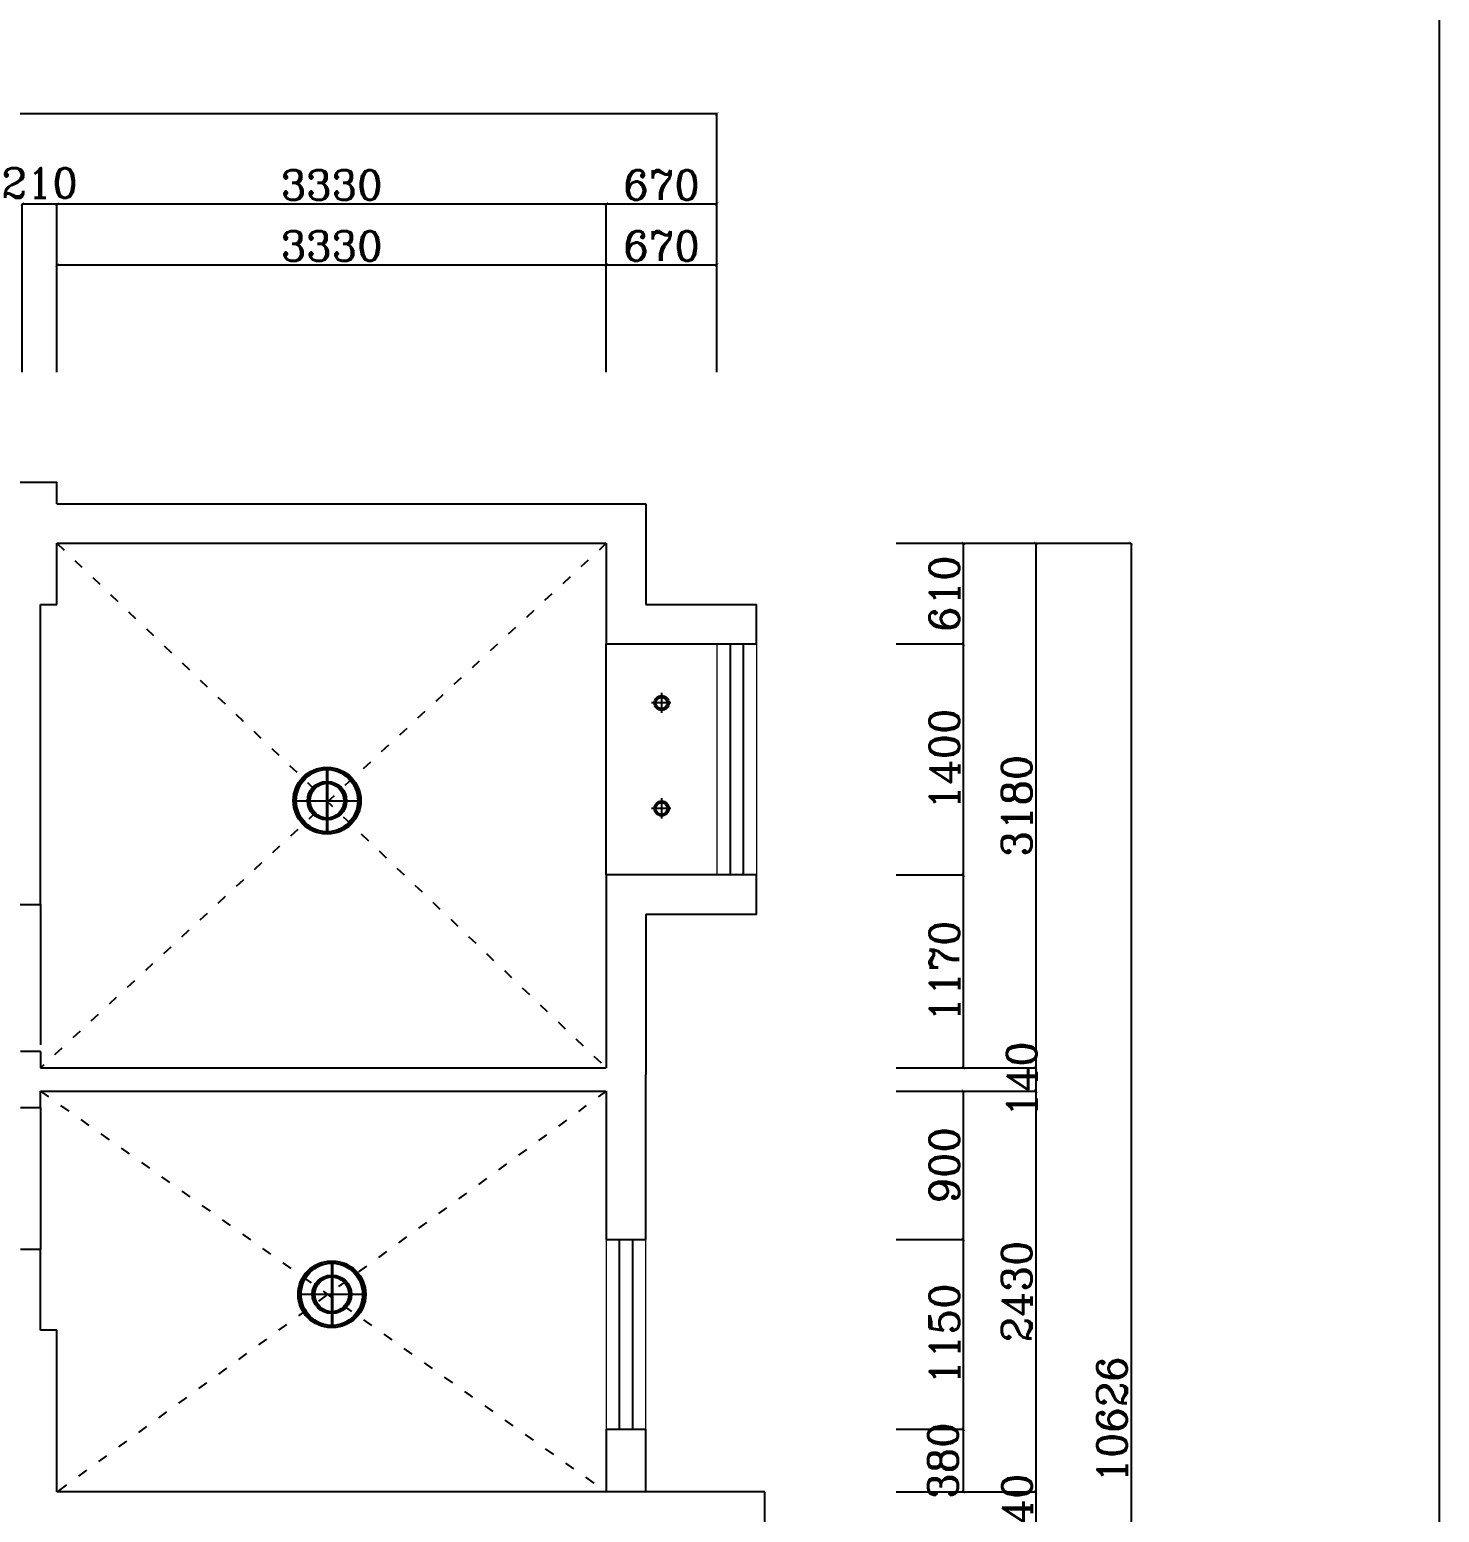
# Model space of a CAD drawing. Header units: millimetres. Extents: x 450898 to 533685, y -921830 to -458543.
# Drawn here: x 462807 to 471351, y -904394 to -895407 of the extents above; entities that cross this region are included whole.
import ezdxf

# ---------------------------------------------------------------- set-up
doc = ezdxf.new("R2010")
doc.units = ezdxf.units.MM
doc.header["$MEASUREMENT"] = 0
doc.header["$PDMODE"] = 3
doc.linetypes.add('ACAD_ISO03W100', pattern=[30, 12, -18])
doc.layers.get('0').update_dxf_attribs({"linetype": 'CONTINUOUS'})
doc.layers.get('DEFPOINTS').update_dxf_attribs({"linetype": 'CONTINUOUS'})
for name, color, linetype in [('4', 4, 'CONTINUOUS'), ('8', 8, 'CONTINUOUS'), ('TOP', 7, 'CONTINUOUS'), ('txt', 7, 'CONTINUOUS'), ('墙线', 5, 'CONTINUOUS'), ('家具', 7, 'CONTINUOUS'), ('辅助线', 8, 'CONTINUOUS')]:
    doc.layers.add(name, color=color, linetype=linetype)
doc.layers.add('门窗', color=4, linetype='CONTINUOUS', lineweight=13)
doc.layers.add('（2）0.25线', color=7, linetype='CONTINUOUS', lineweight=25)
doc.styles.get("Standard").update_dxf_attribs({"font": 'complex.shx', "bigfont": 'hzxy.shx'})
doc.dimstyles.new('LMDIM40', dxfattribs={"dimtxt": 80, "dimasz": 20, "dimexe": 0, "dimexo": 0, "dimgap": 25, "dimtad": 1, "dimdec": 0, "dimzin": 0, "dimdsep": 46, "dimtxsty": 'Standard', "dimblk1": 'DOT', "dimblk2": 'DOT', "dimsah": 1, "dimcen": 0, "dimclrd": 2, "dimclre": 2, "dimclrt": 2, "dimadec": 0, "dimazin": 0, "dimtfac": 1, "dimtdec": 0, "dimtmove": 2, "dimatfit": 3, "dimldrblk": 'DOT', "dimfxl": 0, "dimtolj": 1, "dimtzin": 0, "dimarcsym": 0})

# ---------------------------------------------------------------- blocks, each defined once
blk = doc.blocks.new('_ArchTick')
at = {"color": 0, "linetype": 'ByBlock', "const_width": 0.15}
blk.add_lwpolyline([(-0.5, -0.5), (0.5, 0.5)], dxfattribs=at)
blk = doc.blocks.new('*D602')
at = {"layer": 'DEFPOINTS', "color": 0}
for p in [(466302.1, -896833.2), (462972.1, -897483), (466302.1, -897483)]:
    blk.add_point(p, dxfattribs=at)
at = {"layer": '门窗', "color": 2, "lineweight": -2}
for p, q in [((462972.1, -897483), (462972.1, -896833.2)), ((462972.1, -896833.2), (466302.1, -896833.2)), ((466302.1, -897483), (466302.1, -896833.2))]:
    blk.add_line(p, q, dxfattribs=at)
at = {"layer": '门窗', "color": 2, "lineweight": -2, "xscale": 20, "yscale": 20, "zscale": 20, "rotation": 180}
blk.add_blockref('_ArchTick', (462972.1, -896833.2), dxfattribs=at)
at = {"layer": '门窗', "color": 2, "lineweight": -2, "xscale": 20, "yscale": 20, "zscale": 20}
blk.add_blockref('_ArchTick', (466302.1, -896833.2), dxfattribs=at)
at = {"layer": '门窗', "color": 2, "insert": (464637.1, -896718.2), "char_height": 180, "attachment_point": 5}
blk.add_mtext('\\A1;3330', dxfattribs=at)
blk = doc.blocks.new('_DOT')
at = {"color": 0, "linetype": 'ByBlock'}
blk.add_line((-0.5, 0), (-1, 0), dxfattribs=at)
at = {"color": 0, "linetype": 'ByBlock', "const_width": 0.5}
blk.add_lwpolyline([(-0.25, 0, 1), (0.25, 0, 1)], format="xyb", close=True, dxfattribs=at)
blk = doc.blocks.new('DOT')
at = {"color": 0, "linetype": 'ByBlock'}
blk.add_line((-0.35, 0), (-1, 0), dxfattribs=at)
at = {"color": 0, "linetype": 'ByBlock', "const_width": 0.35}
blk.add_lwpolyline([(-0.175, 0, 1), (0.175, 0, 1)], format="xyb", close=True, dxfattribs=at)
blk = doc.blocks.new('*D603')
at = {"layer": 'DEFPOINTS', "color": 0}
for p in [(466972.1, -896833.2), (466302.1, -897483), (466972.1, -897483)]:
    blk.add_point(p, dxfattribs=at)
at = {"layer": '门窗', "color": 2, "lineweight": -2}
for p, q in [((466302.1, -897483), (466302.1, -896833.2)), ((466302.1, -896833.2), (466972.1, -896833.2)), ((466972.1, -897483), (466972.1, -896833.2))]:
    blk.add_line(p, q, dxfattribs=at)
at = {"layer": '门窗', "color": 2, "lineweight": -2, "xscale": 20, "yscale": 20, "zscale": 20, "rotation": 180}
blk.add_blockref('_ArchTick', (466302.1, -896833.2), dxfattribs=at)
at = {"layer": '门窗', "color": 2, "lineweight": -2, "xscale": 20, "yscale": 20, "zscale": 20}
blk.add_blockref('_ArchTick', (466972.1, -896833.2), dxfattribs=at)
at = {"layer": '门窗', "color": 2, "insert": (466637.1, -896718.2), "char_height": 180, "attachment_point": 5}
blk.add_mtext('\\A1;670', dxfattribs=at)
blk = doc.blocks.new('*D610')
at = {"layer": 'DEFPOINTS', "color": 0}
for p in [(462972.1, -896463.7), (462762.1, -897483), (462972.1, -897483)]:
    blk.add_point(p, dxfattribs=at)
at = {"layer": '门窗', "color": 2, "lineweight": -2}
for p, q in [((462762.1, -897483), (462762.1, -896463.7)), ((462762.1, -896463.7), (462972.1, -896463.7)), ((462972.1, -897483), (462972.1, -896463.7))]:
    blk.add_line(p, q, dxfattribs=at)
at = {"layer": '门窗', "color": 2, "lineweight": -2, "xscale": 20, "yscale": 20, "zscale": 20, "rotation": 180}
blk.add_blockref('_ArchTick', (462762.1, -896463.7), dxfattribs=at)
at = {"layer": '门窗', "color": 2, "lineweight": -2, "xscale": 20, "yscale": 20, "zscale": 20}
blk.add_blockref('_ArchTick', (462972.1, -896463.7), dxfattribs=at)
at = {"layer": '门窗', "color": 2, "insert": (462867.1, -896336.2), "char_height": 180, "attachment_point": 5}
blk.add_mtext('\\A1;210', dxfattribs=at)
blk = doc.blocks.new('*D611')
at = {"layer": 'DEFPOINTS', "color": 0}
for p in [(466302.1, -896463.7), (462972.1, -897483), (466302.1, -897483)]:
    blk.add_point(p, dxfattribs=at)
at = {"layer": '门窗', "color": 2, "lineweight": -2}
for p, q in [((462972.1, -897483), (462972.1, -896463.7)), ((462972.1, -896463.7), (466302.1, -896463.7)), ((466302.1, -897483), (466302.1, -896463.7))]:
    blk.add_line(p, q, dxfattribs=at)
at = {"layer": '门窗', "color": 2, "lineweight": -2, "xscale": 20, "yscale": 20, "zscale": 20, "rotation": 180}
blk.add_blockref('_ArchTick', (462972.1, -896463.7), dxfattribs=at)
at = {"layer": '门窗', "color": 2, "lineweight": -2, "xscale": 20, "yscale": 20, "zscale": 20}
blk.add_blockref('_ArchTick', (466302.1, -896463.7), dxfattribs=at)
at = {"layer": '门窗', "color": 2, "insert": (464637.1, -896348.7), "char_height": 180, "attachment_point": 5}
blk.add_mtext('\\A1;3330', dxfattribs=at)
blk = doc.blocks.new('*D612')
at = {"layer": 'DEFPOINTS', "color": 0}
for p in [(466972.1, -896463.7), (466302.1, -897483), (466972.1, -897483)]:
    blk.add_point(p, dxfattribs=at)
at = {"layer": '门窗', "color": 2, "lineweight": -2}
for p, q in [((466302.1, -897483), (466302.1, -896463.7)), ((466302.1, -896463.7), (466972.1, -896463.7)), ((466972.1, -897483), (466972.1, -896463.7))]:
    blk.add_line(p, q, dxfattribs=at)
at = {"layer": '门窗', "color": 2, "lineweight": -2, "xscale": 20, "yscale": 20, "zscale": 20, "rotation": 180}
blk.add_blockref('_ArchTick', (466302.1, -896463.7), dxfattribs=at)
at = {"layer": '门窗', "color": 2, "lineweight": -2, "xscale": 20, "yscale": 20, "zscale": 20}
blk.add_blockref('_ArchTick', (466972.1, -896463.7), dxfattribs=at)
at = {"layer": '门窗', "color": 2, "insert": (466637.1, -896348.7), "char_height": 180, "attachment_point": 5}
blk.add_mtext('\\A1;670', dxfattribs=at)
blk = doc.blocks.new('*D613')
at = {"layer": 'DEFPOINTS', "color": 0}
for p in [(466972.1, -895916.3), (455322.1, -897483), (466972.1, -897483)]:
    blk.add_point(p, dxfattribs=at)
at = {"layer": '门窗', "color": 2, "lineweight": -2}
for p, q in [((455322.1, -897483), (455322.1, -895916.3)), ((455322.1, -895916.3), (466972.1, -895916.3)), ((466972.1, -897483), (466972.1, -895916.3))]:
    blk.add_line(p, q, dxfattribs=at)
at = {"layer": '门窗', "color": 2, "lineweight": -2, "xscale": 20, "yscale": 20, "zscale": 20, "rotation": 180}
blk.add_blockref('_ArchTick', (455322.1, -895916.3), dxfattribs=at)
at = {"layer": '门窗', "color": 2, "lineweight": -2, "xscale": 20, "yscale": 20, "zscale": 20}
blk.add_blockref('_ArchTick', (466972.1, -895916.3), dxfattribs=at)
at = {"layer": '门窗', "color": 2, "insert": (461147.1, -895801.3), "char_height": 180, "attachment_point": 5}
blk.add_mtext('\\A1;11650', dxfattribs=at)
blk = doc.blocks.new('*D618')
at = {"layer": 'DEFPOINTS', "color": 0}
for p in [(468057.9, -903890.7), (468466.5, -903890.7), (468057.9, -904270.7)]:
    blk.add_point(p, dxfattribs=at)
at = {"layer": '门窗', "color": 2, "lineweight": -2}
for p, q in [((468057.9, -903890.7), (468466.5, -903890.7)), ((468466.5, -904270.7), (468466.5, -903890.7)), ((468057.9, -904270.7), (468466.5, -904270.7))]:
    blk.add_line(p, q, dxfattribs=at)
at = {"layer": '门窗', "color": 2, "lineweight": -2, "xscale": 20, "yscale": 20, "zscale": 20}
for p, rotation in [((468466.5, -903890.7), 90), ((468466.5, -904270.7), 270)]:
    blk.add_blockref('_ArchTick', p, dxfattribs=dict(at, rotation=rotation))
at = {"layer": '门窗', "color": 2, "insert": (468342.5, -904080.7), "char_height": 180, "attachment_point": 5, "rotation": 90}
blk.add_mtext('\\A1;380', dxfattribs=at)
blk = doc.blocks.new('*D619')
at = {"layer": 'DEFPOINTS', "color": 0}
for p in [(468057.9, -902740.7), (468466.5, -902740.7), (468057.9, -903890.7)]:
    blk.add_point(p, dxfattribs=at)
at = {"layer": '门窗', "color": 2, "lineweight": -2}
for p, q in [((468057.9, -902740.7), (468466.5, -902740.7)), ((468466.5, -903890.7), (468466.5, -902740.7)), ((468057.9, -903890.7), (468466.5, -903890.7))]:
    blk.add_line(p, q, dxfattribs=at)
at = {"layer": '门窗', "color": 2, "lineweight": -2, "xscale": 20, "yscale": 20, "zscale": 20}
for p, rotation in [((468466.5, -902740.7), 90), ((468466.5, -903890.7), 270)]:
    blk.add_blockref('_ArchTick', p, dxfattribs=dict(at, rotation=rotation))
at = {"layer": '门窗', "color": 2, "insert": (468351.5, -903315.7), "char_height": 180, "attachment_point": 5, "rotation": 90}
blk.add_mtext('\\A1;1150', dxfattribs=at)
blk = doc.blocks.new('*D620')
at = {"layer": 'DEFPOINTS', "color": 0}
for p in [(468057.9, -901840.7), (468466.5, -901840.7), (468057.9, -902740.7)]:
    blk.add_point(p, dxfattribs=at)
at = {"layer": '门窗', "color": 2, "lineweight": -2}
for p, q in [((468057.9, -901840.7), (468466.5, -901840.7)), ((468466.5, -902740.7), (468466.5, -901840.7)), ((468057.9, -902740.7), (468466.5, -902740.7))]:
    blk.add_line(p, q, dxfattribs=at)
at = {"layer": '门窗', "color": 2, "lineweight": -2, "xscale": 20, "yscale": 20, "zscale": 20}
for p, rotation in [((468466.5, -901840.7), 90), ((468466.5, -902740.7), 270)]:
    blk.add_blockref('_ArchTick', p, dxfattribs=dict(at, rotation=rotation))
at = {"layer": '门窗', "color": 2, "insert": (468351.5, -902290.7), "char_height": 180, "attachment_point": 5, "rotation": 90}
blk.add_mtext('\\A1;900', dxfattribs=at)
blk = doc.blocks.new('*D621')
at = {"layer": 'DEFPOINTS', "color": 0}
for p in [(468057.9, -900530.7), (468466.5, -900530.7), (468057.9, -901700.7)]:
    blk.add_point(p, dxfattribs=at)
at = {"layer": '门窗', "color": 2, "lineweight": -2}
for p, q in [((468057.9, -900530.7), (468466.5, -900530.7)), ((468466.5, -901700.7), (468466.5, -900530.7)), ((468057.9, -901700.7), (468466.5, -901700.7))]:
    blk.add_line(p, q, dxfattribs=at)
at = {"layer": '门窗', "color": 2, "lineweight": -2, "xscale": 20, "yscale": 20, "zscale": 20}
for p, rotation in [((468466.5, -900530.7), 90), ((468466.5, -901700.7), 270)]:
    blk.add_blockref('_ArchTick', p, dxfattribs=dict(at, rotation=rotation))
at = {"layer": '门窗', "color": 2, "insert": (468351.5, -901115.7), "char_height": 180, "attachment_point": 5, "rotation": 90}
blk.add_mtext('\\A1;1170', dxfattribs=at)
blk = doc.blocks.new('*D622')
at = {"layer": 'DEFPOINTS', "color": 0}
for p in [(468057.9, -899130.7), (468466.5, -899130.7), (468057.9, -900530.7)]:
    blk.add_point(p, dxfattribs=at)
at = {"layer": '门窗', "color": 2, "lineweight": -2}
for p, q in [((468057.9, -899130.7), (468466.5, -899130.7)), ((468466.5, -900530.7), (468466.5, -899130.7)), ((468057.9, -900530.7), (468466.5, -900530.7))]:
    blk.add_line(p, q, dxfattribs=at)
at = {"layer": '门窗', "color": 2, "lineweight": -2, "xscale": 20, "yscale": 20, "zscale": 20}
for p, rotation in [((468466.5, -899130.7), 90), ((468466.5, -900530.7), 270)]:
    blk.add_blockref('_ArchTick', p, dxfattribs=dict(at, rotation=rotation))
at = {"layer": '门窗', "color": 2, "insert": (468351.5, -899830.7), "char_height": 180, "attachment_point": 5, "rotation": 90}
blk.add_mtext('\\A1;1400', dxfattribs=at)
blk = doc.blocks.new('*D623')
at = {"layer": 'DEFPOINTS', "color": 0}
for p in [(468057.9, -898520.7), (468466.5, -898520.7), (468057.9, -899130.7)]:
    blk.add_point(p, dxfattribs=at)
at = {"layer": '门窗', "color": 2, "lineweight": -2}
for p, q in [((468057.9, -898520.7), (468466.5, -898520.7)), ((468466.5, -899130.7), (468466.5, -898520.7)), ((468057.9, -899130.7), (468466.5, -899130.7))]:
    blk.add_line(p, q, dxfattribs=at)
at = {"layer": '门窗', "color": 2, "lineweight": -2, "xscale": 20, "yscale": 20, "zscale": 20}
for p, rotation in [((468466.5, -898520.7), 90), ((468466.5, -899130.7), 270)]:
    blk.add_blockref('_ArchTick', p, dxfattribs=dict(at, rotation=rotation))
at = {"layer": '门窗', "color": 2, "insert": (468351.5, -898825.7), "char_height": 180, "attachment_point": 5, "rotation": 90}
blk.add_mtext('\\A1;610', dxfattribs=at)
blk = doc.blocks.new('*D624')
at = {"layer": 'DEFPOINTS', "color": 0}
for p in [(468057.9, -898520.7), (468057.9, -901700.7), (468904.6, -901700.7)]:
    blk.add_point(p, dxfattribs=at)
at = {"layer": '门窗', "color": 2, "lineweight": -2}
for p, q in [((468057.9, -898520.7), (468904.6, -898520.7)), ((468904.6, -898520.7), (468904.6, -901700.7)), ((468057.9, -901700.7), (468904.6, -901700.7))]:
    blk.add_line(p, q, dxfattribs=at)
at = {"layer": '门窗', "color": 2, "lineweight": -2, "xscale": 20, "yscale": 20, "zscale": 20}
for p, rotation in [((468904.6, -898520.7), 90), ((468904.6, -901700.7), 270)]:
    blk.add_blockref('_ArchTick', p, dxfattribs=dict(at, rotation=rotation))
at = {"layer": '门窗', "color": 2, "insert": (468789.6, -900110.7), "char_height": 180, "attachment_point": 5, "rotation": 90}
blk.add_mtext('\\A1;3180', dxfattribs=at)
blk = doc.blocks.new('*D625')
at = {"layer": 'DEFPOINTS', "color": 0}
for p in [(468057.9, -901700.7), (468057.9, -901840.7), (468904.6, -901840.7)]:
    blk.add_point(p, dxfattribs=at)
at = {"layer": '门窗', "color": 2, "lineweight": -2}
for p, q in [((468057.9, -901700.7), (468904.6, -901700.7)), ((468904.6, -901700.7), (468904.6, -901840.7)), ((468057.9, -901840.7), (468904.6, -901840.7))]:
    blk.add_line(p, q, dxfattribs=at)
at = {"layer": '门窗', "color": 2, "lineweight": -2, "xscale": 20, "yscale": 20, "zscale": 20}
for p, rotation in [((468904.6, -901700.7), 90), ((468904.6, -901840.7), 270)]:
    blk.add_blockref('_ArchTick', p, dxfattribs=dict(at, rotation=rotation))
at = {"layer": '门窗', "color": 2, "insert": (468819.9, -901770.7), "char_height": 180, "attachment_point": 5, "rotation": 90}
blk.add_mtext('\\A1;140', dxfattribs=at)
blk = doc.blocks.new('*D626')
at = {"layer": 'DEFPOINTS', "color": 0}
for p in [(468057.9, -901840.7), (468057.9, -904270.7), (468904.6, -904270.7)]:
    blk.add_point(p, dxfattribs=at)
at = {"layer": '门窗', "color": 2, "lineweight": -2}
for p, q in [((468057.9, -901840.7), (468904.6, -901840.7)), ((468904.6, -901840.7), (468904.6, -904270.7)), ((468057.9, -904270.7), (468904.6, -904270.7))]:
    blk.add_line(p, q, dxfattribs=at)
at = {"layer": '门窗', "color": 2, "lineweight": -2, "xscale": 20, "yscale": 20, "zscale": 20}
for p, rotation in [((468904.6, -901840.7), 90), ((468904.6, -904270.7), 270)]:
    blk.add_blockref('_ArchTick', p, dxfattribs=dict(at, rotation=rotation))
at = {"layer": '门窗', "color": 2, "insert": (468789.6, -903055.7), "char_height": 180, "attachment_point": 5, "rotation": 90}
blk.add_mtext('\\A1;2430', dxfattribs=at)
blk = doc.blocks.new('*D627')
at = {"layer": 'DEFPOINTS', "color": 0}
for p in [(468057.9, -904270.7), (468057.9, -904510.7), (468904.6, -904510.7)]:
    blk.add_point(p, dxfattribs=at)
at = {"layer": '门窗', "color": 2, "lineweight": -2}
for p, q in [((468057.9, -904270.7), (468904.6, -904270.7)), ((468904.6, -904270.7), (468904.6, -904510.7)), ((468057.9, -904510.7), (468904.6, -904510.7))]:
    blk.add_line(p, q, dxfattribs=at)
at = {"layer": '门窗', "color": 2, "lineweight": -2, "xscale": 20, "yscale": 20, "zscale": 20}
for p, rotation in [((468904.6, -904270.7), 90), ((468904.6, -904510.7), 270)]:
    blk.add_blockref('_ArchTick', p, dxfattribs=dict(at, rotation=rotation))
at = {"layer": '门窗', "color": 2, "insert": (468791.4, -904390.7), "char_height": 180, "attachment_point": 5, "rotation": 90}
blk.add_mtext('\\A1;240', dxfattribs=at)
blk = doc.blocks.new('*D631')
at = {"layer": 'DEFPOINTS', "color": 0}
for p in [(468057.9, -898520.7), (468057.9, -909146.7), (469482.3, -909146.7)]:
    blk.add_point(p, dxfattribs=at)
at = {"layer": '门窗', "color": 2, "lineweight": -2}
for p, q in [((468057.9, -898520.7), (469482.3, -898520.7)), ((469482.3, -898520.7), (469482.3, -909146.7)), ((468057.9, -909146.7), (469482.3, -909146.7))]:
    blk.add_line(p, q, dxfattribs=at)
at = {"layer": '门窗', "color": 2, "lineweight": -2, "xscale": 20, "yscale": 20, "zscale": 20}
for p, rotation in [((469482.3, -898520.7), 90), ((469482.3, -909146.7), 270)]:
    blk.add_blockref('_ArchTick', p, dxfattribs=dict(at, rotation=rotation))
at = {"layer": '门窗', "color": 2, "insert": (469367.3, -903833.7), "char_height": 180, "attachment_point": 5, "rotation": 90}
blk.add_mtext('\\A1;10626', dxfattribs=at)
blk = doc.blocks.new('TRYR')
at = {"color": 4}
blk.add_lwpolyline([(501422, -847892.3), (501422, -866653.4), (523535.4, -866652), (523535.4, -847890.9)], close=True, dxfattribs=at)

msp = doc.modelspace()

# ---------------------------------------------------------------- linework, layer by layer
at = {"layer": '4', "color": 251}
for centre, radius in [((464606, -900080.7), 189.6), ((464612.5, -900080.7), 189.6), ((464606, -900080.7), 115.7), ((464612.5, -900080.7), 115.7), ((464635.4, -903072.8), 189.6), ((464641.9, -903072.8), 189.6), ((464635.4, -903072.8), 115.7), ((464641.9, -903072.8), 115.7)]:
    msp.add_circle(centre, radius, dxfattribs=at)
at = {"layer": '8', "linetype": 'ACAD_ISO03W100', "ltscale": 5}
for p, q in [((466302.1, -898520.7), (462872.1, -901700.7)), ((462972.1, -898520.7), (466302.1, -901700.7)), ((462872.1, -901840.7), (466302.1, -904270.7)), ((466302.1, -901840.7), (462972.1, -904270.7))]:
    msp.add_line(p, q, dxfattribs=at)
at = {"layer": 'txt'}
for p, q in [((467052.1, -899130.7), (467052.1, -900530.7)), ((467132.1, -899130.7), (467132.1, -900530.7)), ((466382.1, -903890.7), (466382.1, -902740.7)), ((466462.1, -903890.7), (466462.1, -902740.7))]:
    msp.add_line(p, q, dxfattribs=at)
at = {"layer": '墙线'}
for p, q in [((460872.1, -898150.7), (462972.1, -898150.7)), ((462972.1, -898280.7), (462972.1, -898150.7)), ((462972.1, -898280.7), (466542.1, -898280.7)), ((466542.1, -898280.7), (466542.1, -898890.7)), ((462972.1, -898520.7), (466302.1, -898520.7)), ((462972.1, -898890.7), (462972.1, -898520.7)), ((466302.1, -898520.7), (466302.1, -899130.7)), ((462872.1, -900710.7), (462872.1, -898890.7)), ((462872.1, -898890.7), (462972.1, -898890.7)), ((466542.1, -898890.7), (467212.1, -898890.7)), ((467212.1, -899130.7), (467212.1, -898890.7)), ((466302.1, -899130.7), (467212.1, -899130.7)), ((466302.1, -900530.7), (466302.1, -901700.7)), ((467212.1, -900530.7), (466302.1, -900530.7)), ((467212.1, -900770.7), (467212.1, -900530.7)), ((462652.1, -900710.7), (462872.1, -900710.7)), ((466542.1, -900770.7), (466542.1, -901740.7)), ((467212.1, -900770.7), (466542.1, -900770.7)), ((462872.1, -901600.7), (462752.1, -901600.7)), ((462872.1, -901600.7), (462872.1, -901700.7)), ((462872.1, -901700.7), (466302.1, -901700.7)), ((466542.1, -902740.7), (466542.1, -901740.7)), ((462872.1, -901940.7), (462872.1, -901840.7)), ((462872.1, -901840.7), (466302.1, -901840.7)), ((466302.1, -901840.7), (466302.1, -902740.7)), ((462752.1, -901940.7), (462872.1, -901940.7)), ((466302.1, -902740.7), (466542.1, -902740.7)), ((462872.1, -902800.7), (462752.1, -902800.7)), ((462872.1, -903290.7), (462872.1, -902800.7)), ((462972.1, -903290.7), (462872.1, -903290.7)), ((462972.1, -904270.7), (462972.1, -903290.7)), ((466302.1, -903890.7), (466302.1, -904270.7)), ((466302.1, -903890.7), (466542.1, -903890.7)), ((466542.1, -904270.7), (466542.1, -903890.7)), ((466302.1, -904270.7), (462972.1, -904270.7)), ((467262.1, -904270.7), (466302.1, -904270.7)), ((467262.1, -904510.7), (467262.1, -904270.7))]:
    msp.add_line(p, q, dxfattribs=at)
at = {"layer": '家具', "color": 250}
for p, q in [((462872.1, -900710.7), (462872.1, -901560.7)), ((462872.1, -901940.7), (462872.1, -902800.7))]:
    msp.add_line(p, q, dxfattribs=at)
at = {"layer": '辅助线'}
msp.add_line((466302.1, -900530.7), (466302.1, -899130.7), dxfattribs=at)
at = {"layer": '门窗'}
for p, q in [((466972.1, -899130.7), (466972.1, -900530.7)), ((467212.1, -899130.7), (467212.1, -900530.7)), ((466302.1, -902740.7), (466302.1, -903890.7)), ((466542.1, -903890.7), (466542.1, -902740.7))]:
    msp.add_line(p, q, dxfattribs=at)
at = {"layer": '（2）0.25线', "color": 2}
for p, q in [((466693.4, -899488.5), (466576.6, -899488.5)), ((466637.1, -899426.8), (466637.1, -899548.4)), ((464606, -899879), (464606, -900282.5)), ((464612.5, -899879), (464612.5, -900282.5)), ((464404.2, -900080.7), (464807.8, -900080.7)), ((464410.7, -900080.7), (464814.3, -900080.7)), ((466693.4, -900128), (466576.6, -900128)), ((466637.1, -900066.3), (466637.1, -900187.9)), ((464635.4, -902871.1), (464635.4, -903274.6)), ((464641.9, -902871.1), (464641.9, -903274.6)), ((464433.7, -903072.8), (464837.2, -903072.8)), ((464440.2, -903072.8), (464843.7, -903072.8))]:
    msp.add_line(p, q, dxfattribs=at)
for centre, radius in [((466637.1, -899488.5), 44.9), ((466637.1, -899488.5), 34.9), ((464606, -900080.7), 201.8), ((464612.5, -900080.7), 201.8), ((464606, -900080.7), 106), ((464612.5, -900080.7), 106), ((466637.1, -900128), 44.9), ((466637.1, -900128), 34.9), ((464635.4, -903072.8), 201.8), ((464641.9, -903072.8), 201.8), ((464635.4, -903072.8), 106), ((464641.9, -903072.8), 106)]:
    msp.add_circle(centre, radius, dxfattribs=at)

# ---------------------------------------------------------------- block references
at = {"layer": 'TOP', "xscale": 0.9156765649033163, "yscale": 0.9156765649033163, "zscale": 0.9156765649033163}
msp.add_blockref('TRYR', (-8038, -118881.6), dxfattribs=at)

# ---------------------------------------------------------------- dimensions: what is measured, and where the dimension line sits
at = {"layer": '门窗'}
for base, p1, p2, picture, middle in [((466972.1, -895916.3), (455322.1, -897483), (466972.1, -897483), '*D613', (461147.1, -895801.3)), ((462972.1, -896463.7), (462762.1, -897483), (462972.1, -897483), '*D610', (462867.1, -896336.2)), ((466302.1, -896463.7), (462972.1, -897483), (466302.1, -897483), '*D611', (464637.1, -896348.7)), ((466972.1, -896463.7), (466302.1, -897483), (466972.1, -897483), '*D612', (466637.1, -896348.7)), ((466302.1, -896833.2), (462972.1, -897483), (466302.1, -897483), '*D602', (464637.1, -896718.2)), ((466972.1, -896833.2), (466302.1, -897483), (466972.1, -897483), '*D603', (466637.1, -896718.2))]:
    dim = msp.add_linear_dim(base=base, p1=p1, p2=p2, dimstyle='LMDIM40', override={"dimtxt": 180, "dimblk": 'ArchTick', "dimsah": 0, "dimldrblk": 'DOT'}, dxfattribs=at)
    dim.commit()
    dim.dimension.update_dxf_attribs({"geometry": picture, "text_midpoint": middle})
for base, p1, p2, angle, picture, middle in [((468466.5, -898520.7), (468057.9, -899130.7), (468057.9, -898520.7), 270, '*D623', (468351.5, -898825.7)), ((468904.6, -901700.7), (468057.9, -898520.7), (468057.9, -901700.7), 90, '*D624', (468789.6, -900110.7)), ((469482.3, -909146.7), (468057.9, -898520.7), (468057.9, -909146.7), 90, '*D631', (469367.3, -903833.7)), ((468466.5, -899130.7), (468057.9, -900530.7), (468057.9, -899130.7), 270, '*D622', (468351.5, -899830.7)), ((468466.5, -900530.7), (468057.9, -901700.7), (468057.9, -900530.7), 270, '*D621', (468351.5, -901115.7)), ((468466.5, -901840.7), (468057.9, -902740.7), (468057.9, -901840.7), 270, '*D620', (468351.5, -902290.7)), ((468904.6, -904270.7), (468057.9, -901840.7), (468057.9, -904270.7), 90, '*D626', (468789.6, -903055.7)), ((468466.5, -902740.7), (468057.9, -903890.7), (468057.9, -902740.7), 270, '*D619', (468351.5, -903315.7))]:
    dim = msp.add_linear_dim(base=base, p1=p1, p2=p2, angle=angle, dimstyle='LMDIM40', override={"dimtxt": 180, "dimblk": 'ArchTick', "dimsah": 0, "dimldrblk": 'DOT'}, dxfattribs=at)
    dim.commit()
    dim.dimension.update_dxf_attribs({"geometry": picture, "text_midpoint": middle})
for base, p1, p2, angle, picture, middle in [((468904.6, -901840.7), (468057.9, -901700.7), (468057.9, -901840.7), 90, '*D625', (468819.9, -901770.7)), ((468466.5, -903890.7), (468057.9, -904270.7), (468057.9, -903890.7), 270, '*D618', (468342.5, -904080.7)), ((468904.6, -904510.7), (468057.9, -904270.7), (468057.9, -904510.7), 90, '*D627', (468791.4, -904390.7))]:
    dim = msp.add_linear_dim(base=base, p1=p1, p2=p2, angle=angle, dimstyle='LMDIM40', override={"dimtxt": 180, "dimblk": 'ArchTick', "dimsah": 0, "dimldrblk": 'DOT'}, dxfattribs=at)
    dim.commit()
    dim.dimension.update_dxf_attribs({"geometry": picture, "text_midpoint": middle, "dimtype": 160})

doc.saveas('drawing.dxf')
